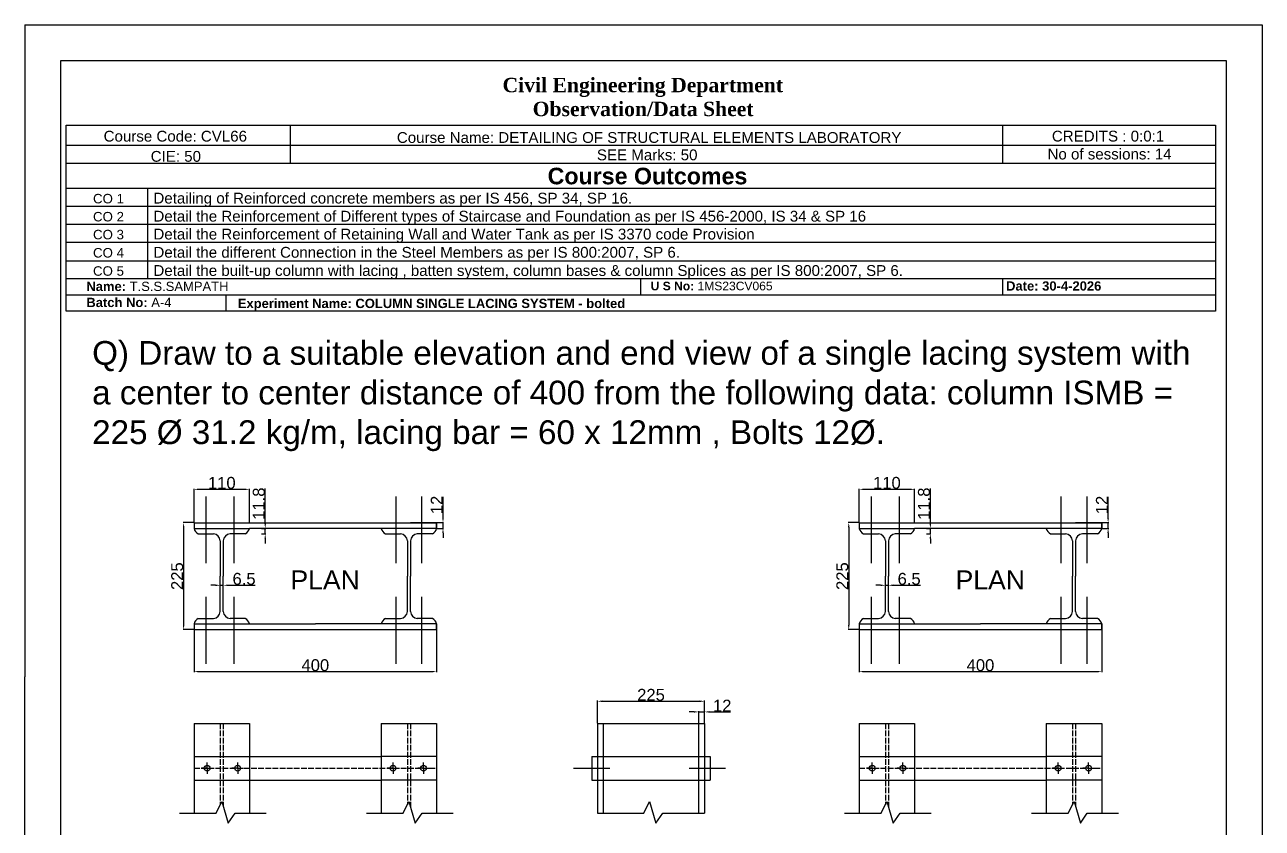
# Model space of a CAD drawing. Header units: millimetres. Extents: x 868 to 41290, y -4185 to 3706.
# Drawn here: x 4988 to 7590, y 2016 to 3706 of the extents above; entities that cross this region are included whole.
import ezdxf

# ---------------------------------------------------------------- set-up
doc = ezdxf.new("R2010")
doc.units = ezdxf.units.MM
doc.linetypes.add('ACAD_ISO02W100', pattern=[15, 12, -3])
doc.styles.get("Standard").update_dxf_attribs({"font": 'arial.ttf'})
doc.dimstyles.new('ISO-25', dxfattribs={"dimtxt": 25, "dimasz": 10, "dimexe": 1.25, "dimexo": 0.625, "dimtad": 1, "dimdsep": 46, "dimtxsty": 'Standard', "dimcen": 2.5, "dimadec": 0, "dimazin": 0, "dimtfac": 1, "dimtmove": 0, "dimatfit": 3, "dimfxl": 1, "dimarcsym": 0})

# ---------------------------------------------------------------- blocks, each defined once
blk = doc.blocks.new('*D74')
at = {"color": 0, "lineweight": -2, "transparency": 16777216}
for p, q in [((5343.7, 2659.3), (5343.7, 2730)), ((5353.7, 2728.8), (5450.2, 2728.8)), ((5460.2, 2659.3), (5460.2, 2730))]:
    blk.add_line(p, q, dxfattribs=at)
for points in [[(5353.7, 2730.4), (5353.7, 2727.1), (5343.7, 2728.8)], [(5450.2, 2730.4), (5450.2, 2727.1), (5460.2, 2728.8)]]:
    blk.add_solid(points, dxfattribs=at)
at = {"layer": 'Defpoints', "color": 0, "lineweight": -2, "transparency": 16777216}
for p in [(5460.2, 2728.8), (5343.7, 2658.7), (5460.2, 2658.7)]:
    blk.add_point(p, dxfattribs=at)
at = {"color": 0, "transparency": 16777216, "insert": (5402, 2742.2), "char_height": 25, "attachment_point": 5}
blk.add_mtext('110', dxfattribs=at)
blk = doc.blocks.new('*D75')
at = {"color": 0, "lineweight": -2, "transparency": 16777216}
for p, q in [((5343.1, 2658.7), (5320.5, 2658.7)), ((5321.7, 2648.7), (5321.7, 2443.7)), ((5343.1, 2433.7), (5320.5, 2433.7))]:
    blk.add_line(p, q, dxfattribs=at)
for points in [[(5320, 2648.7), (5323.4, 2648.7), (5321.7, 2658.7)], [(5320, 2443.7), (5323.4, 2443.7), (5321.7, 2433.7)]]:
    blk.add_solid(points, dxfattribs=at)
at = {"layer": 'Defpoints', "color": 0, "lineweight": -2, "transparency": 16777216}
for p in [(5343.7, 2658.7), (5321.7, 2433.7), (5343.7, 2433.7)]:
    blk.add_point(p, dxfattribs=at)
at = {"color": 0, "transparency": 16777216, "insert": (5308.3, 2546.2), "char_height": 25, "attachment_point": 5, "rotation": 90}
blk.add_mtext('225', dxfattribs=at)
blk = doc.blocks.new('*D76')
at = {"color": 0, "lineweight": -2, "transparency": 16777216}
for p, q in [((5493.3, 2656.7), (5493.3, 2730.6)), ((5485.2, 2646.7), (5494.6, 2646.7)), ((5485.2, 2634.9), (5494.6, 2634.9)), ((5493.3, 2634.9), (5493.3, 2646.7)), ((5493.3, 2624.9), (5493.3, 2614.9))]:
    blk.add_line(p, q, dxfattribs=at)
for points in [[(5491.7, 2656.7), (5495, 2656.7), (5493.3, 2646.7)], [(5491.7, 2624.9), (5495, 2624.9), (5493.3, 2634.9)]]:
    blk.add_solid(points, dxfattribs=at)
at = {"layer": 'Defpoints', "color": 0, "lineweight": -2, "transparency": 16777216}
for p in [(5484.6, 2646.7), (5484.6, 2634.9), (5493.3, 2646.7)]:
    blk.add_point(p, dxfattribs=at)
at = {"color": 0, "transparency": 16777216, "insert": (5479.9, 2698.6), "char_height": 25, "attachment_point": 5, "rotation": 90}
blk.add_mtext('11.8', dxfattribs=at)
blk = doc.blocks.new('*D77')
at = {"color": 0, "lineweight": -2, "transparency": 16777216}
for p, q in [((5867.2, 2668.7), (5867.2, 2713.1)), ((5854.3, 2658.7), (5868.4, 2658.7)), ((5867.2, 2646.7), (5867.2, 2658.7)), ((5854.3, 2646.7), (5868.4, 2646.7)), ((5867.2, 2636.7), (5867.2, 2626.7))]:
    blk.add_line(p, q, dxfattribs=at)
for points in [[(5865.5, 2668.7), (5868.8, 2668.7), (5867.2, 2658.7)], [(5865.5, 2636.7), (5868.8, 2636.7), (5867.2, 2646.7)]]:
    blk.add_solid(points, dxfattribs=at)
at = {"layer": 'Defpoints', "color": 0, "lineweight": -2, "transparency": 16777216}
for p in [(5853.7, 2658.7), (5867.2, 2658.7), (5853.7, 2646.7)]:
    blk.add_point(p, dxfattribs=at)
at = {"color": 0, "transparency": 16777216, "insert": (5854, 2695.9), "char_height": 25, "attachment_point": 5, "rotation": 90}
blk.add_mtext('12', dxfattribs=at)
blk = doc.blocks.new('*D78')
at = {"color": 0, "lineweight": -2, "transparency": 16777216}
for p, q in [((5388.7, 2527), (5378.7, 2527)), ((5398.7, 2472.6), (5398.7, 2528.2)), ((5398.7, 2527), (5405.2, 2527)), ((5405.2, 2472.6), (5405.2, 2528.2)), ((5415.2, 2527), (5472.3, 2527))]:
    blk.add_line(p, q, dxfattribs=at)
for points in [[(5388.7, 2528.7), (5388.7, 2525.3), (5398.7, 2527)], [(5415.2, 2528.7), (5415.2, 2525.3), (5405.2, 2527)]]:
    blk.add_solid(points, dxfattribs=at)
at = {"layer": 'Defpoints', "color": 0, "lineweight": -2, "transparency": 16777216}
for p in [(5405.2, 2527), (5398.7, 2471.9), (5405.2, 2471.9)]:
    blk.add_point(p, dxfattribs=at)
at = {"color": 0, "transparency": 16777216, "insert": (5448.8, 2540.4), "char_height": 25, "attachment_point": 5}
blk.add_mtext('6.5', dxfattribs=at)
blk = doc.blocks.new('*D79')
at = {"color": 0, "lineweight": -2, "transparency": 16777216}
for p, q in [((5343.7, 2433.1), (5343.7, 2344.2)), ((5853.7, 2433.1), (5853.7, 2344.2)), ((5353.7, 2345.4), (5843.7, 2345.4))]:
    blk.add_line(p, q, dxfattribs=at)
for points in [[(5353.7, 2347.1), (5353.7, 2343.7), (5343.7, 2345.4)], [(5843.7, 2347.1), (5843.7, 2343.7), (5853.7, 2345.4)]]:
    blk.add_solid(points, dxfattribs=at)
at = {"layer": 'Defpoints', "color": 0, "lineweight": -2, "transparency": 16777216}
for p in [(5343.7, 2433.7), (5853.7, 2433.7), (5853.7, 2345.4)]:
    blk.add_point(p, dxfattribs=at)
at = {"color": 0, "transparency": 16777216, "insert": (5598.7, 2358.8), "char_height": 25, "attachment_point": 5}
blk.add_mtext('400', dxfattribs=at)
blk = doc.blocks.new('*D85')
at = {"color": 0, "lineweight": -2, "transparency": 16777216}
for p, q in [((6742.4, 2659.3), (6742.4, 2730)), ((6752.4, 2728.8), (6848.9, 2728.8)), ((6858.9, 2659.3), (6858.9, 2730))]:
    blk.add_line(p, q, dxfattribs=at)
for points in [[(6752.4, 2730.4), (6752.4, 2727.1), (6742.4, 2728.8)], [(6848.9, 2730.4), (6848.9, 2727.1), (6858.9, 2728.8)]]:
    blk.add_solid(points, dxfattribs=at)
at = {"layer": 'Defpoints', "color": 0, "lineweight": -2, "transparency": 16777216}
for p in [(6858.9, 2728.8), (6742.4, 2658.7), (6858.9, 2658.7)]:
    blk.add_point(p, dxfattribs=at)
at = {"color": 0, "transparency": 16777216, "insert": (6800.6, 2742.2), "char_height": 25, "attachment_point": 5}
blk.add_mtext('110', dxfattribs=at)
blk = doc.blocks.new('*D83')
at = {"color": 0, "lineweight": -2, "transparency": 16777216}
for p, q in [((6741.8, 2658.7), (6719.1, 2658.7)), ((6720.4, 2648.7), (6720.4, 2443.7)), ((6741.8, 2433.7), (6719.1, 2433.7))]:
    blk.add_line(p, q, dxfattribs=at)
for points in [[(6718.7, 2648.7), (6722.1, 2648.7), (6720.4, 2658.7)], [(6718.7, 2443.7), (6722.1, 2443.7), (6720.4, 2433.7)]]:
    blk.add_solid(points, dxfattribs=at)
at = {"layer": 'Defpoints', "color": 0, "lineweight": -2, "transparency": 16777216}
for p in [(6742.4, 2658.7), (6720.4, 2433.7), (6742.4, 2433.7)]:
    blk.add_point(p, dxfattribs=at)
at = {"color": 0, "transparency": 16777216, "insert": (6707, 2546.2), "char_height": 25, "attachment_point": 5, "rotation": 90}
blk.add_mtext('225', dxfattribs=at)
blk = doc.blocks.new('*D80')
at = {"color": 0, "lineweight": -2, "transparency": 16777216}
for p, q in [((6892, 2656.7), (6892, 2730.6)), ((6883.9, 2646.7), (6893.3, 2646.7)), ((6883.9, 2634.9), (6893.3, 2634.9)), ((6892, 2634.9), (6892, 2646.7)), ((6892, 2624.9), (6892, 2614.9))]:
    blk.add_line(p, q, dxfattribs=at)
for points in [[(6890.3, 2656.7), (6893.7, 2656.7), (6892, 2646.7)], [(6890.3, 2624.9), (6893.7, 2624.9), (6892, 2634.9)]]:
    blk.add_solid(points, dxfattribs=at)
at = {"layer": 'Defpoints', "color": 0, "lineweight": -2, "transparency": 16777216}
for p in [(6883.3, 2646.7), (6883.3, 2634.9), (6892, 2646.7)]:
    blk.add_point(p, dxfattribs=at)
at = {"color": 0, "transparency": 16777216, "insert": (6878.6, 2698.6), "char_height": 25, "attachment_point": 5, "rotation": 90}
blk.add_mtext('11.8', dxfattribs=at)
blk = doc.blocks.new('*D84')
at = {"color": 0, "lineweight": -2, "transparency": 16777216}
for p, q in [((7265.8, 2668.7), (7265.8, 2713.1)), ((7253, 2658.7), (7267.1, 2658.7)), ((7265.8, 2646.7), (7265.8, 2658.7)), ((7253, 2646.7), (7267.1, 2646.7)), ((7265.8, 2636.7), (7265.8, 2626.7))]:
    blk.add_line(p, q, dxfattribs=at)
for points in [[(7264.2, 2668.7), (7267.5, 2668.7), (7265.8, 2658.7)], [(7264.2, 2636.7), (7267.5, 2636.7), (7265.8, 2646.7)]]:
    blk.add_solid(points, dxfattribs=at)
at = {"layer": 'Defpoints', "color": 0, "lineweight": -2, "transparency": 16777216}
for p in [(7252.4, 2658.7), (7265.8, 2658.7), (7252.4, 2646.7)]:
    blk.add_point(p, dxfattribs=at)
at = {"color": 0, "transparency": 16777216, "insert": (7252.7, 2695.9), "char_height": 25, "attachment_point": 5, "rotation": 90}
blk.add_mtext('12', dxfattribs=at)
blk = doc.blocks.new('*D81')
at = {"color": 0, "lineweight": -2, "transparency": 16777216}
for p, q in [((6787.4, 2527), (6777.4, 2527)), ((6797.4, 2472.6), (6797.4, 2528.2)), ((6797.4, 2527), (6803.9, 2527)), ((6803.9, 2472.6), (6803.9, 2528.2)), ((6813.9, 2527), (6871, 2527))]:
    blk.add_line(p, q, dxfattribs=at)
for points in [[(6787.4, 2528.7), (6787.4, 2525.3), (6797.4, 2527)], [(6813.9, 2528.7), (6813.9, 2525.3), (6803.9, 2527)]]:
    blk.add_solid(points, dxfattribs=at)
at = {"layer": 'Defpoints', "color": 0, "lineweight": -2, "transparency": 16777216}
for p in [(6803.9, 2527), (6797.4, 2471.9), (6803.9, 2471.9)]:
    blk.add_point(p, dxfattribs=at)
at = {"color": 0, "transparency": 16777216, "insert": (6847.4, 2540.4), "char_height": 25, "attachment_point": 5}
blk.add_mtext('6.5', dxfattribs=at)
blk = doc.blocks.new('*D82')
at = {"color": 0, "lineweight": -2, "transparency": 16777216}
for p, q in [((6742.4, 2433.1), (6742.4, 2344.2)), ((7252.4, 2433.1), (7252.4, 2344.2)), ((6752.4, 2345.4), (7242.4, 2345.4))]:
    blk.add_line(p, q, dxfattribs=at)
for points in [[(6752.4, 2347.1), (6752.4, 2343.7), (6742.4, 2345.4)], [(7242.4, 2347.1), (7242.4, 2343.7), (7252.4, 2345.4)]]:
    blk.add_solid(points, dxfattribs=at)
at = {"layer": 'Defpoints', "color": 0, "lineweight": -2, "transparency": 16777216}
for p in [(6742.4, 2433.7), (7252.4, 2433.7), (7252.4, 2345.4)]:
    blk.add_point(p, dxfattribs=at)
at = {"color": 0, "transparency": 16777216, "insert": (6997.4, 2358.8), "char_height": 25, "attachment_point": 5}
blk.add_mtext('400', dxfattribs=at)
blk = doc.blocks.new('*D89')
at = {"color": 0, "lineweight": -2, "transparency": 16777216}
for p, q in [((6192.1, 2237.1), (6192.1, 2284.4)), ((6202.1, 2283.1), (6407.1, 2283.1)), ((6417.1, 2237.1), (6417.1, 2284.4))]:
    blk.add_line(p, q, dxfattribs=at)
for points in [[(6202.1, 2284.8), (6202.1, 2281.4), (6192.1, 2283.1)], [(6407.1, 2284.8), (6407.1, 2281.4), (6417.1, 2283.1)]]:
    blk.add_solid(points, dxfattribs=at)
at = {"layer": 'Defpoints', "color": 0, "lineweight": -2, "transparency": 16777216}
for p in [(6417.1, 2283.1), (6192.1, 2236.5), (6417.1, 2236.5)]:
    blk.add_point(p, dxfattribs=at)
at = {"color": 0, "lineweight": -2, "transparency": 16777216, "insert": (6304.6, 2296.5), "char_height": 25, "attachment_point": 5}
blk.add_mtext('225', dxfattribs=at)
blk = doc.blocks.new('*D90')
at = {"color": 0, "lineweight": -2, "transparency": 16777216}
for p, q in [((6395.1, 2260.7), (6385.1, 2260.7)), ((6405.1, 2237.1), (6405.1, 2262)), ((6405.1, 2260.7), (6417.1, 2260.7)), ((6417.1, 2237.1), (6417.1, 2262)), ((6427.1, 2260.7), (6471.5, 2260.7))]:
    blk.add_line(p, q, dxfattribs=at)
for points in [[(6395.1, 2262.4), (6395.1, 2259.1), (6405.1, 2260.7)], [(6427.1, 2262.4), (6427.1, 2259.1), (6417.1, 2260.7)]]:
    blk.add_solid(points, dxfattribs=at)
at = {"layer": 'Defpoints', "color": 0, "lineweight": -2, "transparency": 16777216}
for p in [(6417.1, 2260.7), (6405.1, 2236.5), (6417.1, 2236.5)]:
    blk.add_point(p, dxfattribs=at)
at = {"color": 0, "lineweight": -2, "transparency": 16777216, "insert": (6454.3, 2273.9), "char_height": 25, "attachment_point": 5}
blk.add_mtext('12', dxfattribs=at)

msp = doc.modelspace()

# ---------------------------------------------------------------- linework, layer by layer
for p, q in [((4987.64, 3705.844), (7589.945, 3705.844)), ((4987.64, 3705.844), (4987.64, 2334.611)), ((7589.945, 3705.844), (7589.945, 27.031)), ((5545.726, 3494.614), (5545.726, 3414.019)), ((7043.79, 3494.614), (7043.79, 3414.019)), ((5075.011, 3452.774), (7491.752, 3452.774)), ((7491.752, 3414.019), (5075.011, 3414.019)), ((5075.011, 3361.991), (7491.752, 3361.991)), ((5245.85, 3361.991), (5245.85, 3323.438)), ((7491.752, 3323.438), (5075.011, 3323.438)), ((5245.85, 3323.438), (5245.85, 3286.103)), ((5075.011, 3286.103), (7491.752, 3286.103)), ((5245.85, 3286.103), (5245.85, 3248.168)), ((7491.752, 3248.168), (5075.011, 3248.168)), ((5245.85, 3248.168), (5245.85, 3209.475)), ((5075.011, 3209.475), (7491.752, 3209.475)), ((5245.85, 3209.475), (5245.85, 3171.587)), ((7491.752, 3171.587), (5075.011, 3171.587)), ((6283.19, 3137.759), (6283.19, 3171.587)), ((7044.421, 3137.759), (7044.421, 3171.587)), ((5075.011, 3137.759), (7491.752, 3137.759)), ((5411.53, 3103.285), (5411.53, 3137.759)), ((5369.357, 2573.185), (5369.357, 2713.586)), ((5428.161, 2573.185), (5428.161, 2713.586)), ((5768.607, 2573.185), (5768.607, 2713.586)), ((5822.769, 2573.185), (5822.769, 2713.586)), ((6768.033, 2573.185), (6768.033, 2713.586)), ((6826.838, 2573.185), (6826.838, 2713.586)), ((7167.284, 2573.185), (7167.284, 2713.586)), ((7221.446, 2573.185), (7221.446, 2713.586)), ((5343.718, 2658.677), (5853.718, 2658.677)), ((5343.718, 2658.677), (5343.718, 2646.677)), ((5853.718, 2658.677), (5798.718, 2658.677)), ((5853.718, 2658.677), (5853.718, 2646.677)), ((5853.718, 2646.677), (5853.718, 2658.677)), ((6742.395, 2658.677), (7252.395, 2658.677)), ((6742.395, 2658.677), (6742.395, 2646.677)), ((7252.395, 2658.677), (7197.395, 2658.677)), ((7252.395, 2646.677), (7252.395, 2658.677)), ((7252.395, 2658.677), (7252.395, 2646.677)), ((5343.718, 2646.677), (5460.218, 2646.677)), ((5352.466, 2634.877), (5384.302, 2634.877)), ((5451.47, 2634.877), (5419.633, 2634.877)), ((5853.718, 2646.677), (5460.218, 2646.677)), ((5745.966, 2634.877), (5777.802, 2634.877)), ((5853.718, 2646.677), (5801.968, 2646.677)), ((5844.97, 2634.877), (5813.133, 2634.877)), ((6742.395, 2646.677), (6858.895, 2646.677)), ((6751.142, 2634.877), (6782.979, 2634.877)), ((6850.147, 2634.877), (6818.31, 2634.877)), ((7252.395, 2646.677), (6858.895, 2646.677)), ((7144.642, 2634.877), (7176.479, 2634.877)), ((7252.395, 2646.677), (7200.645, 2646.677)), ((7243.647, 2634.877), (7211.81, 2634.877)), ((5398.718, 2620.411), (5398.718, 2546.177)), ((5405.218, 2620.411), (5405.218, 2546.177)), ((5792.218, 2620.411), (5792.218, 2546.177)), ((5798.718, 2620.411), (5798.718, 2546.177)), ((6797.395, 2620.411), (6797.395, 2546.177)), ((6803.895, 2620.411), (6803.895, 2546.177)), ((7190.895, 2620.411), (7190.895, 2546.177)), ((7197.395, 2620.411), (7197.395, 2546.177)), ((5398.718, 2471.944), (5398.718, 2546.177)), ((5405.218, 2471.944), (5405.218, 2546.177)), ((5792.218, 2471.944), (5792.218, 2546.177)), ((5798.718, 2471.944), (5798.718, 2546.177)), ((6797.395, 2471.944), (6797.395, 2546.177)), ((6803.895, 2471.944), (6803.895, 2546.177)), ((7190.895, 2471.944), (7190.895, 2546.177)), ((7197.395, 2471.944), (7197.395, 2546.177)), ((5369.357, 2362.107), (5369.357, 2502.508)), ((5428.161, 2362.107), (5428.161, 2502.508)), ((5768.607, 2362.107), (5768.607, 2502.508)), ((5822.769, 2362.107), (5822.769, 2502.508)), ((6768.033, 2362.107), (6768.033, 2502.508)), ((6826.838, 2362.107), (6826.838, 2502.508)), ((7167.284, 2362.107), (7167.284, 2502.508)), ((7221.446, 2362.107), (7221.446, 2502.508)), ((5352.466, 2457.477), (5384.302, 2457.477)), ((5451.47, 2457.477), (5419.633, 2457.477)), ((5745.966, 2457.477), (5777.802, 2457.477)), ((5844.97, 2457.477), (5813.133, 2457.477)), ((6751.142, 2457.477), (6782.979, 2457.477)), ((6850.147, 2457.477), (6818.31, 2457.477)), ((7144.642, 2457.477), (7176.479, 2457.477)), ((7243.647, 2457.477), (7211.81, 2457.477)), ((5343.718, 2445.677), (5395.468, 2445.677)), ((5343.718, 2445.677), (5598.718, 2445.677)), ((5343.718, 2445.677), (5343.718, 2433.677)), ((5343.718, 2433.677), (5853.718, 2433.677)), ((5853.718, 2445.677), (5598.718, 2445.677)), ((5853.718, 2445.677), (5801.968, 2445.677)), ((5853.718, 2433.677), (5853.718, 2445.677)), ((5853.718, 2445.677), (5853.718, 2433.677)), ((6742.395, 2445.677), (6742.395, 2433.677)), ((6742.395, 2445.677), (6794.145, 2445.677)), ((6742.395, 2445.677), (6997.395, 2445.677)), ((6742.395, 2433.677), (7252.395, 2433.677)), ((7252.395, 2445.677), (6997.395, 2445.677)), ((7252.395, 2445.677), (7200.645, 2445.677)), ((7252.395, 2433.677), (7252.395, 2445.677)), ((7252.395, 2445.677), (7252.395, 2433.677)), ((4987.64, 27.031), (4987.64, 2334.611)), ((5343.718, 2236.456), (5343.718, 2047.894)), ((5343.718, 2236.456), (5460.218, 2236.456)), ((5460.218, 2236.456), (5460.218, 2047.894)), ((5737.218, 2236.456), (5737.218, 2047.894)), ((5737.218, 2236.456), (5853.718, 2236.456)), ((5853.718, 2236.456), (5853.718, 2047.894)), ((6192.097, 2236.456), (6417.097, 2236.456)), ((6192.097, 2236.456), (6192.097, 2047.894)), ((6204.097, 2236.456), (6204.097, 2047.894)), ((6405.097, 2047.894), (6405.097, 2236.456)), ((6417.097, 2236.456), (6417.097, 2047.894)), ((6742.395, 2236.456), (6742.395, 2047.894)), ((6742.395, 2236.456), (6858.895, 2236.456)), ((6858.895, 2236.456), (6858.895, 2047.894)), ((7135.895, 2236.456), (7252.395, 2236.456)), ((7135.895, 2236.456), (7135.895, 2047.894)), ((7252.395, 2236.456), (7252.395, 2047.894)), ((5343.718, 2167.175), (5737.218, 2167.175)), ((5853.718, 2167.175), (5737.218, 2167.175)), ((6180.097, 2167.175), (6429.097, 2167.175)), ((6180.097, 2167.175), (6180.097, 2117.175)), ((6429.097, 2167.175), (6429.097, 2117.175)), ((6742.395, 2167.175), (7135.895, 2167.175)), ((7252.395, 2167.175), (7135.895, 2167.175)), ((6141.256, 2142.175), (6218.284, 2142.175)), ((6384.478, 2142.175), (6461.506, 2142.175)), ((5343.718, 2117.175), (5737.218, 2117.175)), ((5853.718, 2117.175), (5737.218, 2117.175)), ((6180.097, 2117.175), (6429.097, 2117.175)), ((6742.395, 2117.175), (7135.895, 2117.175)), ((7252.395, 2117.175), (7135.895, 2117.175)), ((5389.819, 2047.894), (5401.972, 2072.049)), ((5401.972, 2072.049), (5415.333, 2026.56)), ((5783.319, 2047.894), (5795.472, 2072.049)), ((5795.472, 2072.049), (5808.833, 2026.56)), ((6289.531, 2047.894), (6301.684, 2072.049)), ((6301.684, 2072.049), (6315.045, 2026.56)), ((6788.495, 2047.894), (6800.649, 2072.049)), ((6800.649, 2072.049), (6814.01, 2026.56)), ((7181.995, 2047.894), (7194.149, 2072.049)), ((7194.149, 2072.049), (7207.51, 2026.56)), ((5312.779, 2047.894), (5389.819, 2047.894)), ((5415.333, 2026.56), (5429.819, 2047.894)), ((5429.819, 2047.894), (5495.264, 2047.894)), ((5706.279, 2047.894), (5783.319, 2047.894)), ((5808.833, 2026.56), (5823.319, 2047.894)), ((5823.319, 2047.894), (5888.764, 2047.894)), ((6192.097, 2047.894), (6289.531, 2047.894)), ((6315.045, 2026.56), (6329.531, 2047.894)), ((6329.531, 2047.894), (6417.097, 2047.894)), ((6711.456, 2047.894), (6788.495, 2047.894)), ((6814.01, 2026.56), (6828.495, 2047.894)), ((6828.495, 2047.894), (6893.941, 2047.894)), ((7104.956, 2047.894), (7181.995, 2047.894)), ((7207.51, 2026.56), (7221.995, 2047.894)), ((7221.995, 2047.894), (7287.441, 2047.894))]:
    msp.add_line(p, q)
at = {"linetype": 'ACAD_ISO02W100'}
for p, q in [((5398.718, 2236.456), (5398.718, 2065.581)), ((5405.218, 2236.456), (5405.218, 2060.998)), ((5792.218, 2236.456), (5792.218, 2065.581)), ((5798.718, 2236.456), (5798.718, 2060.998)), ((6797.395, 2236.456), (6797.395, 2065.581)), ((6803.895, 2236.456), (6803.895, 2060.998)), ((7190.895, 2236.456), (7190.895, 2065.581)), ((7197.395, 2236.456), (7197.395, 2060.998)), ((5343.718, 2142.175), (5853.718, 2142.175)), ((5371.218, 2142.175), (5358.402, 2142.175)), ((5371.218, 2142.175), (5371.218, 2154.991)), ((5371.218, 2142.175), (5384.034, 2142.175)), ((5371.218, 2142.175), (5371.218, 2129.359)), ((5435.405, 2142.175), (5422.589, 2142.175)), ((5435.405, 2142.175), (5435.405, 2154.991)), ((5435.405, 2142.175), (5448.221, 2142.175)), ((5435.405, 2142.175), (5435.405, 2129.359)), ((5762.031, 2142.175), (5749.215, 2142.175)), ((5762.031, 2142.175), (5762.031, 2154.991)), ((5762.031, 2142.175), (5774.847, 2142.175)), ((5762.031, 2142.175), (5762.031, 2129.359)), ((5826.218, 2142.175), (5813.402, 2142.175)), ((5826.218, 2142.175), (5826.218, 2154.991)), ((5826.218, 2142.175), (5839.034, 2142.175)), ((5826.218, 2142.175), (5826.218, 2129.359)), ((6742.395, 2142.175), (7252.395, 2142.175)), ((6769.895, 2142.175), (6757.079, 2142.175)), ((6769.895, 2142.175), (6769.895, 2154.991)), ((6769.895, 2142.175), (6782.711, 2142.175)), ((6769.895, 2142.175), (6769.895, 2129.359)), ((6834.082, 2142.175), (6821.266, 2142.175)), ((6834.082, 2142.175), (6834.082, 2154.991)), ((6834.082, 2142.175), (6846.898, 2142.175)), ((6834.082, 2142.175), (6834.082, 2129.359)), ((7160.708, 2142.175), (7147.891, 2142.175)), ((7160.708, 2142.175), (7160.708, 2154.991)), ((7160.708, 2142.175), (7173.524, 2142.175)), ((7160.708, 2142.175), (7160.708, 2129.359)), ((7224.895, 2142.175), (7212.079, 2142.175)), ((7224.895, 2142.175), (7224.895, 2154.991)), ((7224.895, 2142.175), (7237.711, 2142.175)), ((7224.895, 2142.175), (7224.895, 2129.359))]:
    msp.add_line(p, q, dxfattribs=at)
for points in [[(5063.831, 3630.618), (7514.214, 3630.618), (7514.214, 102.781), (5063.831, 102.781)], [(5075.011, 3494.614), (7491.752, 3494.614), (7491.752, 3103.285), (5075.011, 3103.285)]]:
    msp.add_lwpolyline(points, close=True)
for centre in [(5371.218, 2142.175), (5435.405, 2142.175), (5762.031, 2142.175), (5826.218, 2142.175), (6769.895, 2142.175), (6834.082, 2142.175), (7160.708, 2142.175), (7224.895, 2142.175)]:
    msp.add_circle(centre, 6)
for centre, radius, start, end in [((5361.56, 2650.762), 18.303, 192.893486, 240.20769), ((5383.652, 2619.814), 15.077, 2.268111, 87.529099), ((5420.283, 2619.814), 15.077, 92.470901, 177.731889), ((5442.376, 2650.762), 18.303, 299.79231, 347.106514), ((5755.06, 2650.762), 18.303, 192.893486, 240.20769), ((5777.152, 2619.814), 15.077, 2.268111, 87.529099), ((5813.783, 2619.814), 15.077, 92.470901, 177.731889), ((5835.876, 2650.762), 18.303, 299.79231, 347.106514), ((6760.236, 2650.762), 18.303, 192.893486, 240.20769), ((6782.329, 2619.814), 15.077, 2.268111, 87.529099), ((6818.96, 2619.814), 15.077, 92.470901, 177.731889), ((6841.053, 2650.762), 18.303, 299.79231, 347.106514), ((7153.736, 2650.762), 18.303, 192.893486, 240.20769), ((7175.829, 2619.814), 15.077, 2.268111, 87.529099), ((7212.46, 2619.814), 15.077, 92.470901, 177.731889), ((7234.553, 2650.762), 18.303, 299.79231, 347.106514), ((5361.56, 2441.593), 18.303, 119.79231, 167.106514), ((5383.652, 2472.541), 15.077, 272.470901, 357.731889), ((5420.283, 2472.541), 15.077, 182.268111, 267.529099), ((5442.376, 2441.593), 18.303, 12.893486, 60.20769), ((5755.06, 2441.593), 18.303, 119.79231, 167.106514), ((5777.152, 2472.541), 15.077, 272.470901, 357.731889), ((5813.783, 2472.541), 15.077, 182.268111, 267.529099), ((5835.876, 2441.593), 18.303, 12.893486, 60.20769), ((6760.236, 2441.593), 18.303, 119.79231, 167.106514), ((6782.329, 2472.541), 15.077, 272.470901, 357.731889), ((6818.96, 2472.541), 15.077, 182.268111, 267.529099), ((6841.053, 2441.593), 18.303, 12.893486, 60.20769), ((7153.736, 2441.593), 18.303, 119.79231, 167.106514), ((7175.829, 2472.541), 15.077, 272.470901, 357.731889), ((7212.46, 2472.541), 15.077, 182.268111, 267.529099), ((7234.553, 2441.593), 18.303, 12.893486, 60.20769)]:
    msp.add_arc(centre, radius, start, end)

# ---------------------------------------------------------------- texts
at = {"attachment_point": 1}
for s, width, gutter_width, heights, insert, char_height in [('\\pxqc;{\\fBookman Old Style|b0|i0|c0|p18;\\H1.16667x;         \\fBookman Old Style|b1|i0|c0|p18;\\H1.14285x;       Civil Engineering Department\\P               Observation/Data Sheet}', 1149.24341, 113.149, [0], (5627.908, 3594.17), 22.629779), ('Course Code: CVL66', 1063.13823, 113.538, [0], (5153.495, 3482.841), 22.70753), ('Course Name: DETAILING OF STRUCTURAL ELEMENTS LABORATORY', 1063.13823, 113.538, [0], (5770.173, 3480.057), 22.70753), ('CREDITS : 0:0:1', 1063.13823, 113.538, [0], (7147.567, 3482.986), 22.70753), ('CIE: 50', 1063.13823, 113.538, [0], (5252.473, 3440.405), 22.7075), ('SEE Marks: 50', 1063.13823, 113.538, [0], (6190.791, 3443.571), 22.70753), ('No of sessions: 14', 1063.13823, 113.538, [0], (7138.386, 3445.287), 22.70753), ('{\\fArial|b1|i0|c0|p34;Course Outcomes}', 1063.13823, 113.538, [0], (6087.193, 3405.151), 34.90578), ('CO 1', 934.19215, 99.767, [0], (5131.208, 3350.105), 19.9534), ('Detailing of Reinforced concrete members as per IS 456, SP 34, SP 16.', 1063.13823, 113.538, [0], (5258.255, 3352.522), 22.70753), ('CO 2', 934.19215, 99.767, [0], (5131.208, 3312.161), 19.9534), ('Detail the Reinforcement of Different types of Staircase and Foundation as per IS 456-2000, IS 34 & SP 16', 1837.07869, 113.538, [0], (5258.255, 3314.578), 22.70753), ('CO 3', 934.19215, 99.767, [0], (5131.208, 3274.526), 19.9534), ('Detail the Reinforcement of Retaining Wall and Water Tank as per IS 3370 code Provision', 1601.14303, 113.538, [0], (5258.255, 3276.943), 22.70753), ('CO 4', 934.19215, 99.767, [0], (5131.208, 3236.212), 19.9534), ('Detail the different Connection in the Steel Members as per IS 800:2007, SP 6.', 1399.16781, 113.538, [0], (5258.255, 3238.629), 22.70753), ('Detail the built-up column with lacing , batten system, column bases & column Splices as per IS 800:2007, SP 6.', 1885.33825, 113.538, [0], (5258.255, 3200.338), 22.70753), ('CO 5', 934.19215, 99.767, [0], (5131.208, 3197.921), 19.9534), ('{\\fArial|b1|i0|c0|p34;Name: }T.S.S.SAMPATH', 1063.13823, 113.538, [0], (5117.174, 3165.405), 19.54724), ('{\\fArial|b1|i0|c0|p34;U S No: }1MS23CV065', 1063.13823, 113.538, [0], (6303.804, 3165.478), 18.151), ('{\\fArial|b1|i0|c0|p34;Date: 30-4-2026}', 1063.13823, 113.538, [0], (7051.261, 3166.259), 19.54724), ('{\\fArial|b1|i0|c0|p34;Batch No: }A-4', 1063.13823, 113.538, [0], (5117.174, 3131.686), 19.54724), ('{\\fArial|b1|i0|c0|p34;Experiment Name: COLUMN SINGLE LACING SYSTEM - bolted}', 1063.13823, 113.538, [0], (5435.652, 3129.578), 19.54724), ('Q) Draw to a suitable elevation and end view of a single lacing system with \\Pa center to center distance of 400 from the following data: column ISMB =\\P225 %%C 31.2 kg/m, lacing bar = 60 x 12mm , Bolts 12%%C.', 4765.87054, 3.036, [327.728], (5129.349, 3040.667), 50), ('PLAN', 461.5156, 12.5, [0], (5546.362, 2558.253), 40), ('PLAN', 461.5156, 12.5, [0], (6945.039, 2558.253), 40)]:
    msp.add_mtext_dynamic_manual_height_columns(s, width=width, gutter_width=gutter_width, heights=heights, dxfattribs=dict(at, insert=insert, char_height=char_height))

# ---------------------------------------------------------------- dimensions: what is measured, and where the dimension line sits
for base, p1, p2, text, picture, middle in [((5460.218, 2728.761), (5343.718, 2658.677), (5460.218, 2658.677), '110', '*D74', (5401.968, 2742.15)), ((6858.895, 2728.761), (6742.395, 2658.677), (6858.895, 2658.677), '110', '*D85', (6800.645, 2742.15)), ((5853.718, 2345.411), (5343.718, 2433.677), (5853.718, 2433.677), '400', '*D79', (5598.718, 2358.801)), ((7252.395, 2345.411), (6742.395, 2433.677), (7252.395, 2433.677), '400', '*D82', (6997.395, 2358.801))]:
    dim = msp.add_linear_dim(base=base, p1=p1, p2=p2, text=text, dimstyle='ISO-25')
    dim.commit()
    dim.dimension.update_dxf_attribs({"geometry": picture, "text_midpoint": middle})
for base, p1, p2, picture, middle in [((5493.338, 2646.677), (5484.59, 2634.877), (5484.59, 2646.677), '*D76', (5479.948, 2698.621)), ((6892.014, 2646.677), (6883.267, 2634.877), (6883.267, 2646.677), '*D80', (6878.625, 2698.621)), ((5321.714, 2433.677), (5343.718, 2658.677), (5343.718, 2433.677), '*D75', (5308.324, 2546.177)), ((6720.39, 2433.677), (6742.395, 2658.677), (6742.395, 2433.677), '*D83', (6707.001, 2546.177))]:
    dim = msp.add_linear_dim(base=base, p1=p1, p2=p2, angle=90, dimstyle='ISO-25')
    dim.commit()
    dim.dimension.update_dxf_attribs({"geometry": picture, "text_midpoint": middle})
for p1, p2, picture, middle in [((5853.718, 2646.677), (5853.718, 2658.677), '*D77', (5853.993, 2695.904)), ((7252.395, 2646.677), (7252.395, 2658.677), '*D84', (7252.67, 2695.904))]:
    dim = msp.add_aligned_dim(p1=p1, p2=p2, distance=-13.451, dimstyle='ISO-25')
    dim.commit()
    dim.dimension.update_dxf_attribs({"geometry": picture, "text_midpoint": middle})
for base, p1, p2, picture, middle in [((5405.218, 2526.998), (5398.718, 2471.944), (5405.218, 2471.944), '*D78', (5448.762, 2540.387)), ((6803.895, 2526.998), (6797.395, 2471.944), (6803.895, 2471.944), '*D81', (6847.439, 2540.387))]:
    dim = msp.add_linear_dim(base=base, p1=p1, p2=p2, dimstyle='ISO-25')
    dim.commit()
    dim.dimension.update_dxf_attribs({"geometry": picture, "text_midpoint": middle})
at = {"lineweight": -2}
for base, p1, picture, middle in [((6417.097, 2283.11), (6192.097, 2236.456), '*D89', (6304.597, 2296.499)), ((6417.097, 2260.72), (6405.097, 2236.456), '*D90', (6454.323, 2273.897))]:
    dim = msp.add_linear_dim(base=base, p1=p1, p2=(6417.097, 2236.456), dimstyle='ISO-25', dxfattribs=at)
    dim.commit()
    dim.dimension.update_dxf_attribs({"geometry": picture, "text_midpoint": middle})

doc.saveas('drawing.dxf')
